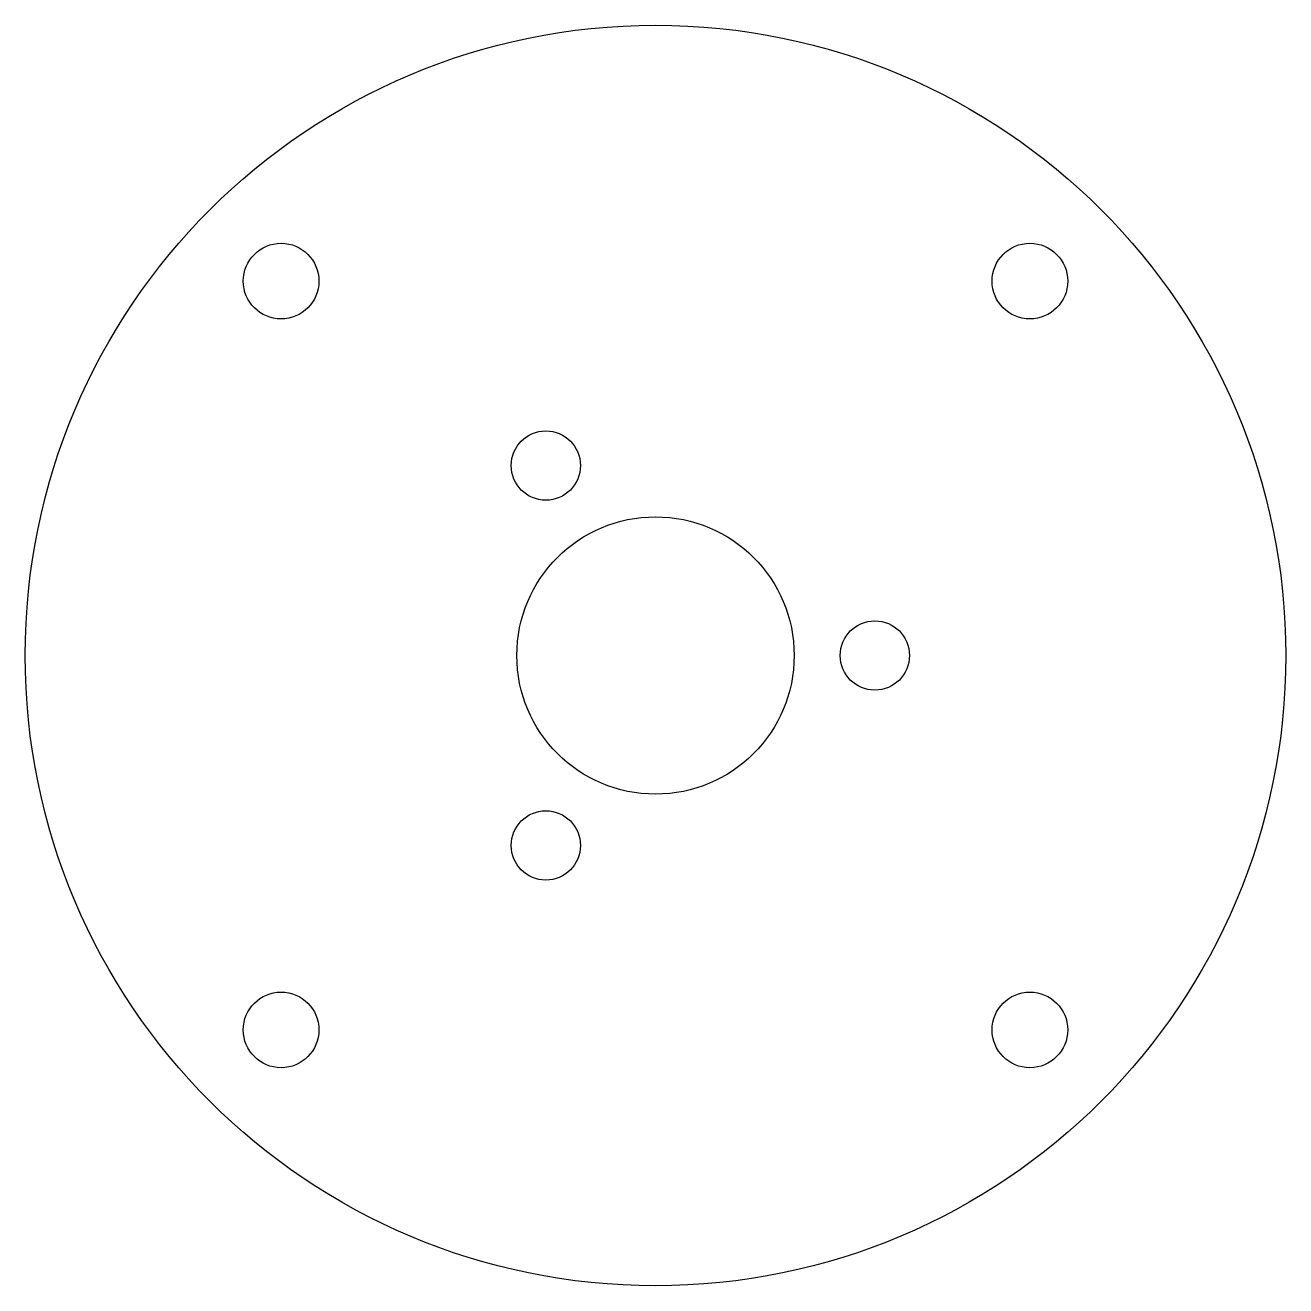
# Model space of a CAD drawing. Header units: millimetres. Extents: x -50 to 50, y -50 to 50.
import ezdxf

# ---------------------------------------------------------------- set-up
doc = ezdxf.new("R2010")
doc.units = ezdxf.units.MM
doc.layers.add('Default', color=70, linetype='Continuous')

msp = doc.modelspace()

# ---------------------------------------------------------------- linework, layer by layer
at = {"layer": 'Default'}
for centre, radius in [((0, 0), 50), ((-29.7, 29.7), 3), ((29.7, 29.7), 3), ((-8.7, 15.07), 2.75), ((0, 0), 11), ((17.4, 0), 2.75), ((-8.7, -15.07), 2.75), ((-29.7, -29.7), 3), ((29.7, -29.7), 3)]:
    msp.add_circle(centre, radius, dxfattribs=at)

doc.saveas('drawing.dxf')
